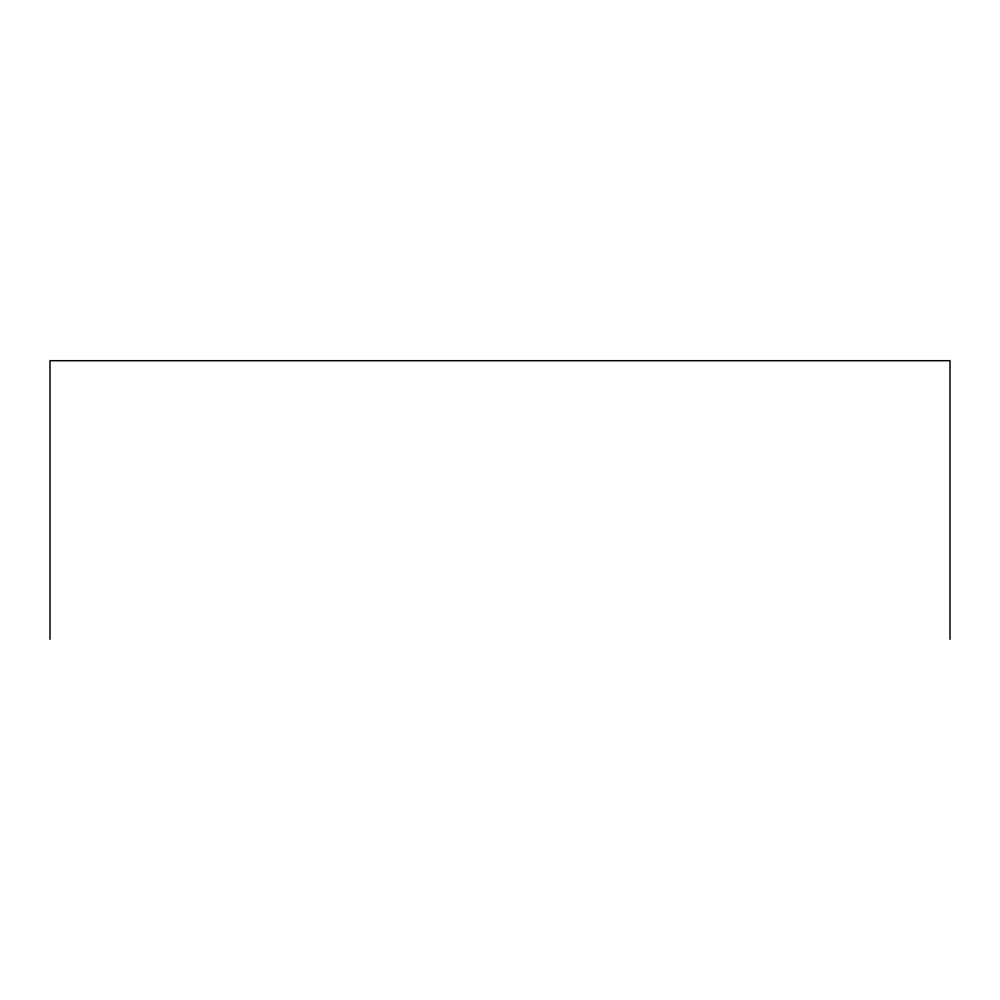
<?xml version="1.0" encoding="UTF-8"?>
<svg xmlns="http://www.w3.org/2000/svg" width="1000" height="1000" viewBox="0 0 1000 1000"><rect width="100%" height="100%" fill="white"/><g stroke="black" fill="none" stroke-linecap="round" stroke-linejoin="round"><path stroke-width="1.5" d="M950 639.3L950 360.7L50 360.7L50 639.3"/></g></svg>
